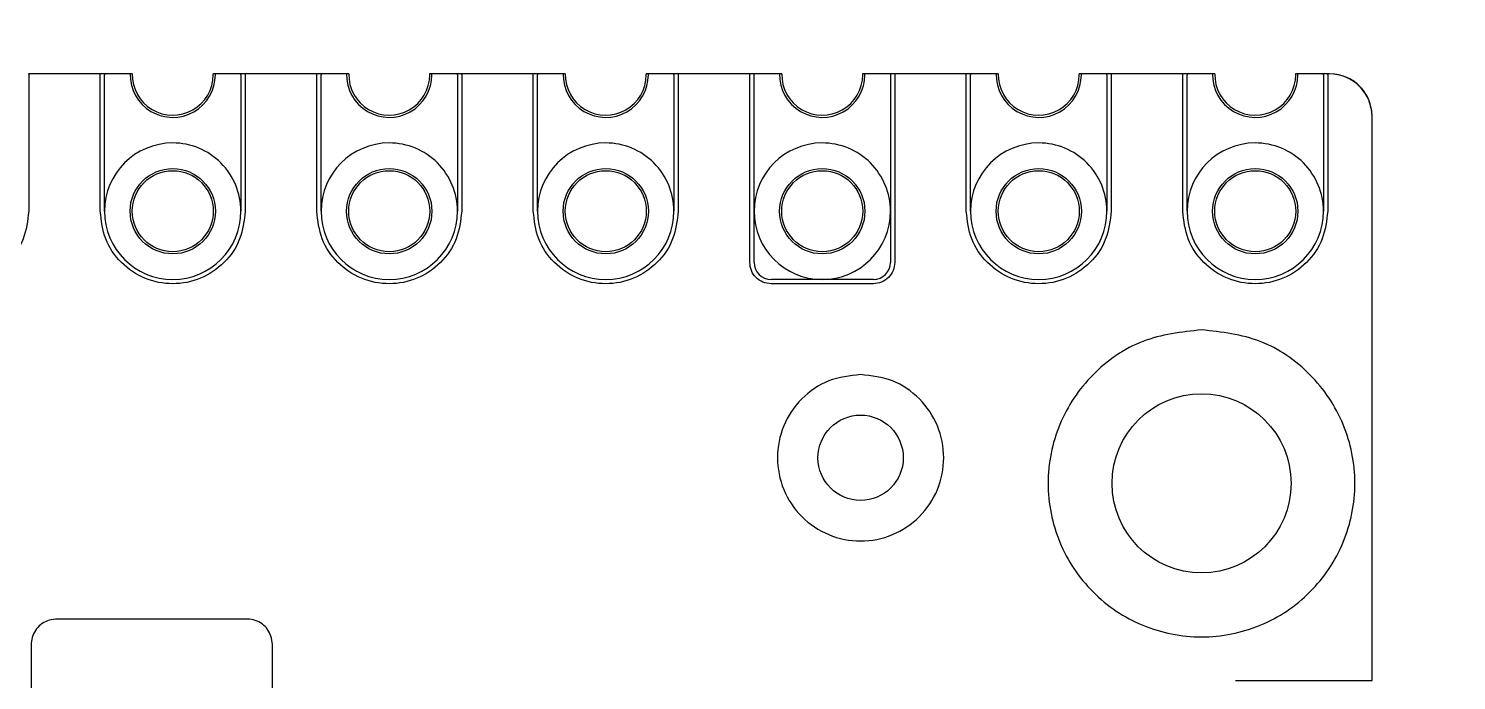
# Model space of a CAD drawing. Header units: millimetres. Extents: x -45 to 54, y -60 to 45.
# Drawn here: x -2.16 to 14.6, y 16.21 to 23.85 of the extents above; entities that cross this region are included whole.
import ezdxf

# ---------------------------------------------------------------- set-up
doc = ezdxf.new("R2010")
doc.units = ezdxf.units.MM

msp = doc.modelspace()

# ---------------------------------------------------------------- linework, layer by layer
at = {"color": 7, "linetype": 'Continuous', "lineweight": 25}
for p, q in [((-1.315, 23.318), (-2.156, 23.318)), ((-2.156, 23.318), (-2.155, 23.308)), ((-2.155, 23.308), (-2.155, 21.708)), ((-1.315, 23.308), (-1.315, 23.318)), ((-1.315, 21.708), (-1.315, 23.308)), ((-0.94, 23.318), (-1.314, 23.318)), ((-1.265, 21.708), (-1.265, 23.308)), ((0.383, 23.318), (0.009, 23.318)), ((0.335, 23.308), (0.335, 21.708)), ((1.225, 23.318), (0.384, 23.318)), ((0.384, 23.318), (0.385, 23.308)), ((0.385, 23.308), (0.385, 21.708)), ((1.225, 23.308), (1.225, 23.318)), ((1.225, 21.708), (1.225, 23.308)), ((1.6, 23.318), (1.226, 23.318)), ((1.275, 21.708), (1.275, 23.308)), ((2.923, 23.318), (2.549, 23.318)), ((2.875, 23.308), (2.875, 21.708)), ((3.765, 23.318), (2.924, 23.318)), ((2.924, 23.318), (2.925, 23.308)), ((2.925, 23.308), (2.925, 21.708)), ((3.765, 23.308), (3.765, 23.318)), ((3.765, 21.708), (3.765, 23.308)), ((4.14, 23.318), (3.766, 23.318)), ((3.815, 21.708), (3.815, 23.308)), ((5.463, 23.318), (5.089, 23.318)), ((5.415, 23.308), (5.415, 21.708)), ((6.305, 23.318), (5.464, 23.318)), ((5.464, 23.318), (5.465, 23.308)), ((5.465, 23.308), (5.465, 21.708)), ((6.305, 21.108), (6.305, 23.318)), ((6.68, 23.318), (6.306, 23.318)), ((6.355, 21.108), (6.355, 23.318)), ((8.003, 23.318), (7.629, 23.318)), ((7.955, 23.318), (7.955, 21.108)), ((8.845, 23.318), (8.005, 23.318)), ((8.005, 23.318), (8.005, 21.108)), ((8.845, 23.308), (8.845, 23.318)), ((8.845, 21.708), (8.845, 23.308)), ((9.22, 23.318), (8.846, 23.318)), ((8.895, 21.708), (8.895, 23.308)), ((10.543, 23.318), (10.169, 23.318)), ((10.495, 23.308), (10.495, 21.708)), ((11.385, 23.318), (10.544, 23.318)), ((10.544, 23.318), (10.545, 23.308)), ((10.545, 23.308), (10.545, 21.708)), ((11.385, 23.308), (11.385, 23.318)), ((11.385, 21.708), (11.385, 23.308)), ((11.76, 23.318), (11.386, 23.318)), ((11.435, 21.708), (11.435, 23.308)), ((13.083, 23.318), (12.709, 23.318)), ((13.035, 23.308), (13.035, 21.708)), ((13.105, 23.318), (13.084, 23.318)), ((13.084, 23.318), (13.085, 23.308)), ((13.085, 23.308), (13.085, 21.708)), ((13.17, 23.316), (13.105, 23.318)), ((13.605, 22.818), (13.602, 22.883)), ((13.605, 16.208), (13.605, 22.818)), ((7.155, 20.908), (6.555, 20.908)), ((7.755, 20.858), (6.555, 20.858)), ((7.755, 20.908), (7.155, 20.908)), ((-1.841, 16.927), (-1.915, 16.914)), ((0.436, 16.926), (-1.841, 16.927)), ((-2.125, 16.644), (-2.125, 14.397)), ((0.705, 16.628), (0.695, 16.703)), ((0.703, 14.367), (0.705, 16.628)), ((12.005, 16.208), (13.605, 16.208))]:
    msp.add_line(p, q, dxfattribs=at)
for centre, radius in [((-0.465, 21.708), 0.5), ((-0.465, 21.708), 0.475), ((2.075, 21.708), 0.5), ((2.075, 21.708), 0.475), ((4.615, 21.708), 0.5), ((4.615, 21.708), 0.475), ((7.155, 21.708), 0.5), ((7.155, 21.708), 0.475), ((9.695, 21.708), 0.5), ((9.695, 21.708), 0.475), ((12.235, 21.708), 0.5), ((12.235, 21.708), 0.475), ((11.605, 18.518), 1.05), ((7.605, 18.818), 0.5)]:
    msp.add_circle(centre, radius, dxfattribs=at)
for centre, radius, start, end in [((0, 0), 45, 58.796, 306.9542), ((-0.465, 23.308), 0.8, 179.2838, 180), ((-0.465, 23.308), 0.5, 178.854, 0), ((-0.465, 23.308), 0.475, 178.7937, 360), ((-0.465, 23.308), 0.475, 0, 1.2063), ((-0.465, 23.308), 0.5, 360, 1.146), ((-0.465, 23.308), 0.8, 0, 0.7162), ((2.075, 23.308), 0.8, 179.2838, 180), ((2.075, 23.308), 0.5, 178.854, 0), ((2.075, 23.308), 0.475, 178.7937, 360), ((2.075, 23.308), 0.475, 0, 1.2063), ((2.075, 23.308), 0.5, 360, 1.146), ((2.075, 23.308), 0.8, 0, 0.7162), ((4.615, 23.308), 0.8, 179.2838, 180), ((4.615, 23.308), 0.5, 178.854, 0), ((4.615, 23.308), 0.475, 178.7937, 360), ((4.615, 23.308), 0.475, 0, 1.2063), ((4.615, 23.308), 0.5, 360, 1.146), ((4.615, 23.308), 0.8, 0, 0.7162), ((7.155, 23.308), 0.5, 178.854, 0), ((7.155, 23.308), 0.475, 178.7937, 360), ((7.155, 23.308), 0.475, 0, 1.2063), ((7.155, 23.308), 0.5, 360, 1.146), ((9.695, 23.308), 0.8, 179.2838, 180), ((9.695, 23.308), 0.5, 178.854, 0), ((9.695, 23.308), 0.475, 178.7937, 360), ((9.695, 23.308), 0.475, 0, 1.2063), ((9.695, 23.308), 0.5, 360, 1.146), ((9.695, 23.308), 0.8, 0, 0.7162), ((12.235, 23.308), 0.8, 179.2838, 180), ((12.235, 23.308), 0.5, 178.854, 0), ((12.235, 23.308), 0.475, 178.7937, 360), ((12.235, 23.308), 0.475, 0, 1.2063), ((12.235, 23.308), 0.5, 360, 1.146), ((12.235, 23.308), 0.8, 0, 0.7162), ((13.105, 22.818), 0.5, 0.0002, 89.9998), ((-0.465, 21.708), 0.8, 90.0001, 179.9999), ((-0.465, 21.708), 0.8, 359.9999, 90.0001), ((2.075, 21.708), 0.8, 90.0001, 179.9999), ((2.075, 21.708), 0.8, 359.9999, 90.0001), ((4.615, 21.708), 0.8, 90.0001, 179.9999), ((4.615, 21.708), 0.8, 359.9999, 90.0001), ((7.155, 21.708), 0.8, 90, 179.9999), ((7.155, 21.708), 0.8, 360, 90.0001), ((9.695, 21.708), 0.8, 90.0001, 179.9999), ((9.695, 21.708), 0.8, 359.9999, 90.0001), ((12.235, 21.708), 0.8, 90.0001, 179.9999), ((12.235, 21.708), 0.8, 359.9999, 90.0001), ((-0.465, 21.708), 0.8, 180, 0), ((2.075, 21.708), 0.8, 180, 0), ((4.615, 21.708), 0.8, 180, 0), ((7.155, 21.708), 0.8, 180, 0), ((9.695, 21.708), 0.8, 180, 0), ((12.235, 21.708), 0.8, 180, 0), ((6.555, 21.108), 0.2, 180.0003, 269.9997), ((7.755, 21.108), 0.2, 270.0003, 359.9997)]:
    msp.add_arc(centre, radius, start, end, dxfattribs=at)
for points, knots in [([(13.602, 22.883), (13.59, 22.937), (13.566, 23.045), (13.465, 23.178), (13.332, 23.28), (13.224, 23.304), (13.17, 23.316)], [0, 0, 0, 0, 0.249768, 0.499975, 0.749769, 1, 1, 1, 1]), ([(6.555, 20.858), (6.522, 20.861), (6.456, 20.868), (6.374, 20.927), (6.316, 21.01), (6.308, 21.075), (6.305, 21.108)], [0, 0, 0, 0, 0.24981, 0.500367, 0.750184, 1, 1, 1, 1]), ([(8.005, 21.108), (8.001, 21.075), (7.994, 21.009), (7.935, 20.927), (7.853, 20.869), (7.787, 20.862), (7.755, 20.858)], [0, 0, 0, 0, 0.24981, 0.500367, 0.750184, 1, 1, 1, 1]), ([(0.695, 16.703), (0.685, 16.732), (0.665, 16.79), (0.603, 16.858), (0.526, 16.909), (0.466, 16.921), (0.436, 16.926)], [0, 0, 0, 0, 0.249588, 0.499961, 0.74959, 1, 1, 1, 1]), ([(-1.915, 16.914), (-1.943, 16.903), (-2, 16.88), (-2.066, 16.814), (-2.113, 16.735), (-2.121, 16.674), (-2.125, 16.644)], [0, 0, 0, 0, 0.249588, 0.4999613, 0.7495901, 1, 1, 1, 1])]:
    msp.add_open_spline(points, degree=3, knots=knots, dxfattribs=at)
for points in [[(-2.155, 21.708), (-2.168, 21.597), (-2.194, 21.374), (-2.39, 21.091), (-2.671, 20.902), (-3.005, 20.836), (-3.34, 20.902), (-3.621, 21.091), (-3.817, 21.374), (-3.843, 21.597), (-3.855, 21.708)], [(0.385, 21.708), (0.372, 21.597), (0.346, 21.374), (0.15, 21.091), (-0.131, 20.902), (-0.465, 20.836), (-0.8, 20.902), (-1.081, 21.091), (-1.277, 21.374), (-1.303, 21.597), (-1.315, 21.708)], [(2.925, 21.708), (2.912, 21.597), (2.886, 21.374), (2.69, 21.091), (2.409, 20.902), (2.075, 20.836), (1.74, 20.902), (1.459, 21.091), (1.263, 21.374), (1.237, 21.597), (1.225, 21.708)], [(5.465, 21.708), (5.452, 21.597), (5.426, 21.374), (5.23, 21.091), (4.949, 20.902), (4.615, 20.836), (4.28, 20.902), (3.999, 21.091), (3.803, 21.374), (3.777, 21.597), (3.765, 21.708)], [(10.545, 21.708), (10.532, 21.597), (10.506, 21.374), (10.31, 21.091), (10.029, 20.902), (9.695, 20.836), (9.36, 20.902), (9.079, 21.091), (8.883, 21.374), (8.857, 21.597), (8.845, 21.708)], [(13.085, 21.708), (13.072, 21.597), (13.046, 21.374), (12.85, 21.091), (12.569, 20.902), (12.235, 20.836), (11.9, 20.902), (11.619, 21.091), (11.423, 21.374), (11.397, 21.597), (11.385, 21.708)], [(11.605, 20.318), (11.84, 20.291), (12.311, 20.237), (12.91, 19.82), (13.311, 19.226), (13.451, 18.518), (13.311, 17.811), (12.91, 17.212), (12.311, 16.812), (11.605, 16.671), (10.898, 16.812), (10.299, 17.212), (9.898, 17.811), (9.758, 18.518), (9.898, 19.226), (10.299, 19.82), (10.898, 20.237), (11.369, 20.291), (11.605, 20.318)], [(7.605, 19.793), (7.732, 19.778), (7.987, 19.749), (8.312, 19.523), (8.529, 19.201), (8.605, 18.818), (8.529, 18.435), (8.312, 18.11), (7.987, 17.894), (7.605, 17.817), (7.222, 17.894), (6.897, 18.11), (6.68, 18.435), (6.604, 18.818), (6.68, 19.201), (6.897, 19.523), (7.222, 19.749), (7.477, 19.778), (7.605, 19.793)]]:
    msp.add_open_spline(points, degree=3, dxfattribs=at)

doc.saveas('drawing.dxf')
